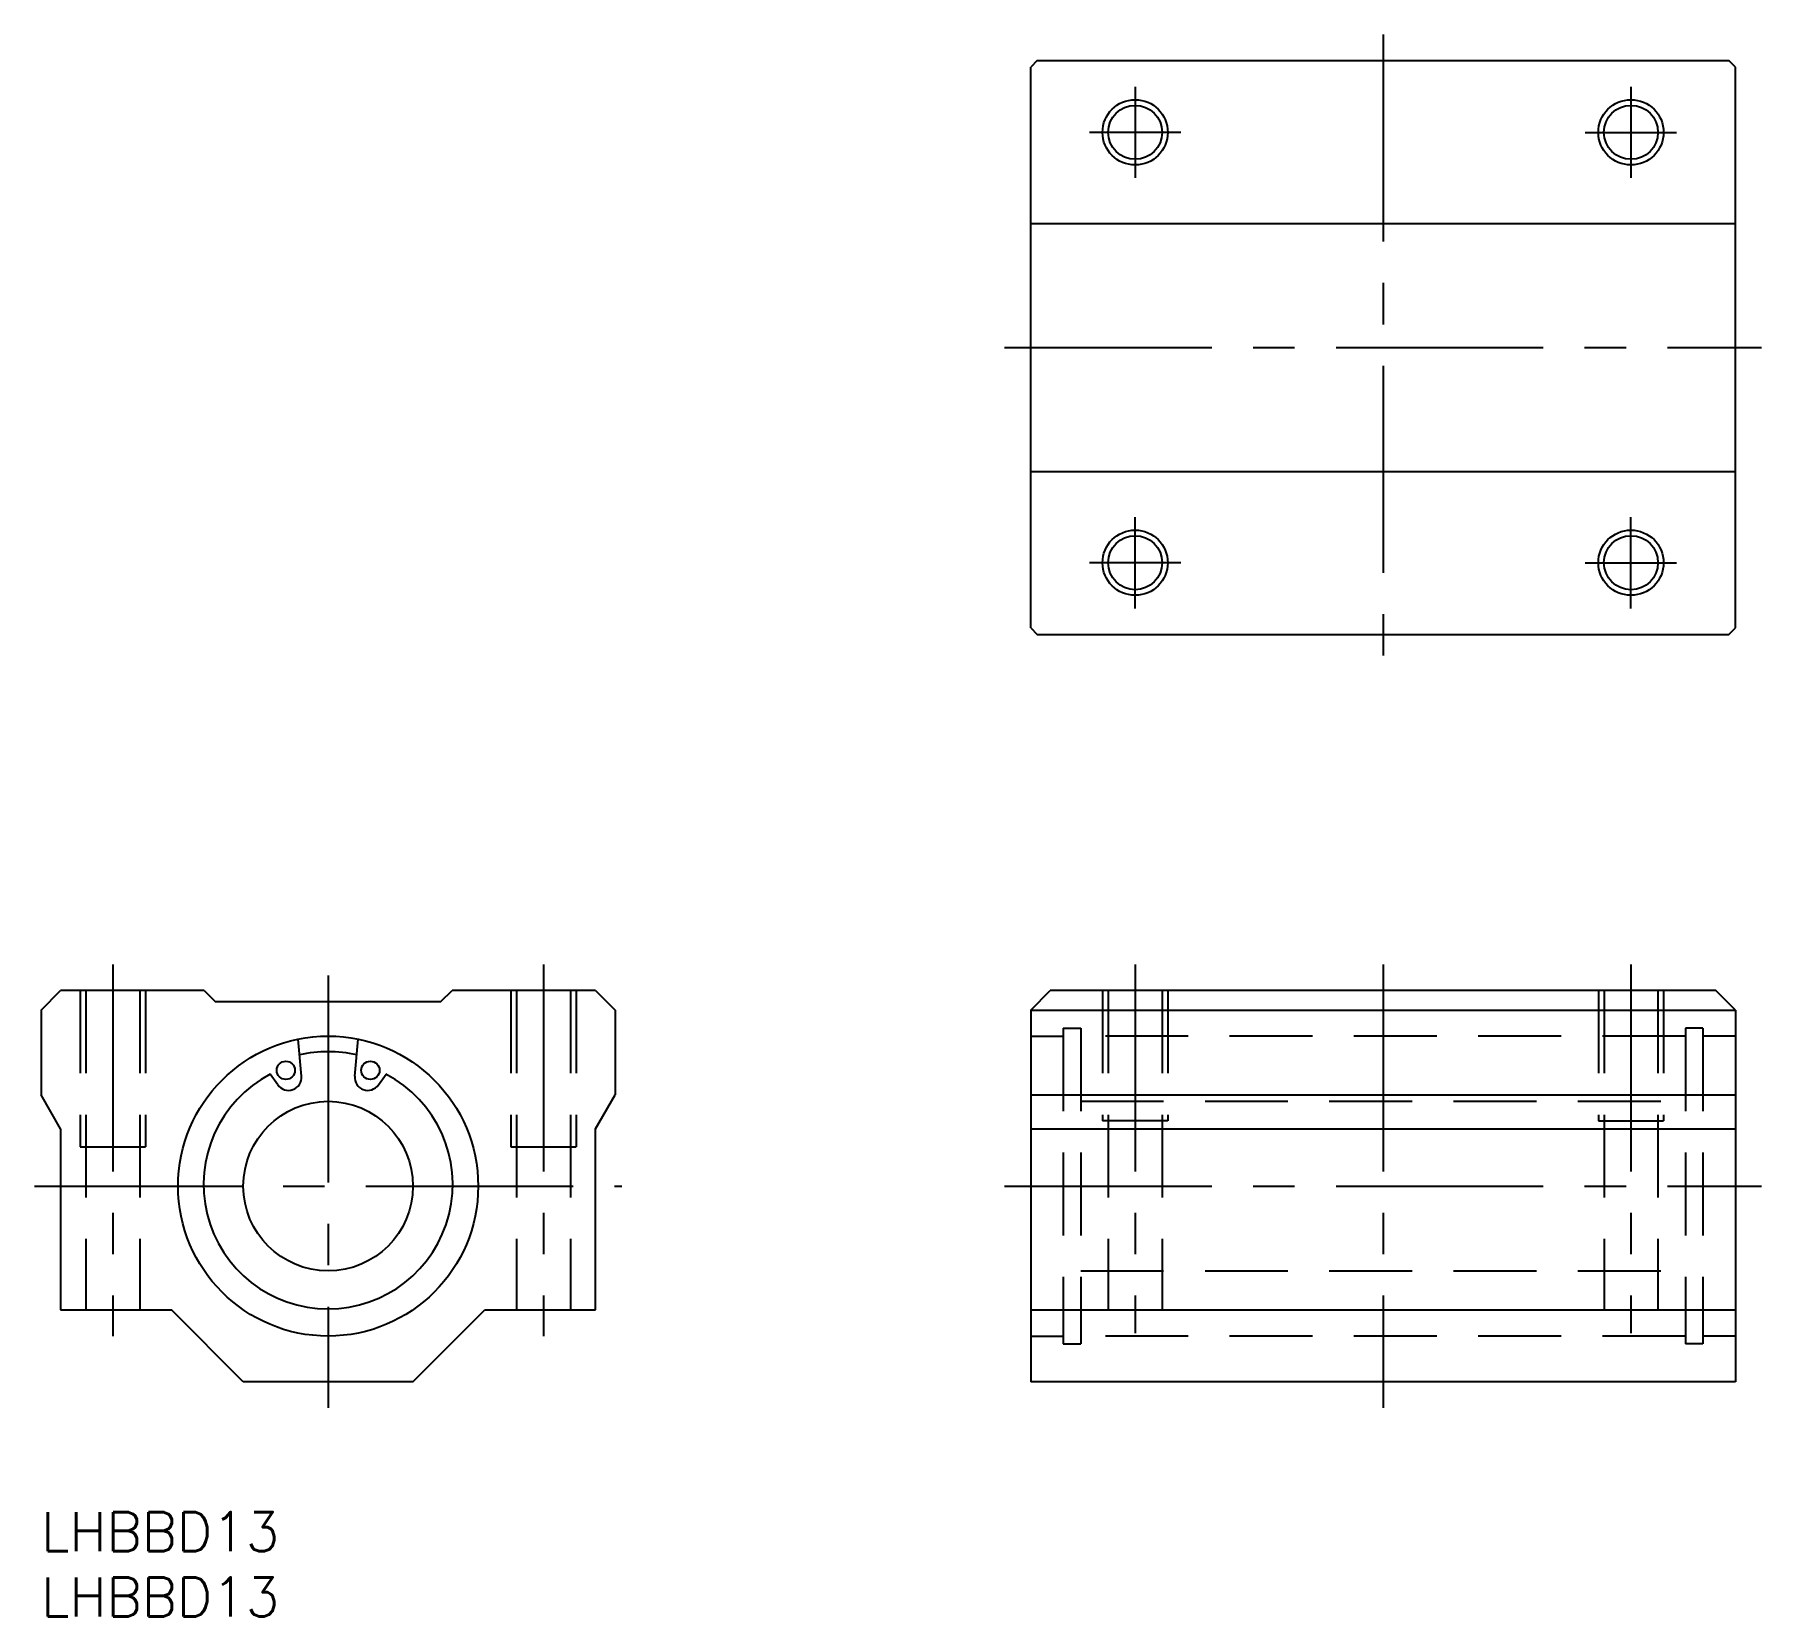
# Model space of a CAD drawing. Extents: x 0 to 132, y -8 to 113.
import ezdxf

# ---------------------------------------------------------------- set-up
doc = ezdxf.new("R2010")
doc.units = 0
doc.header["$LTSCALE"] = 0.5
doc.linetypes.add('CENTER', pattern=[50.8, 31.75, -6.35, 6.35, -6.35])
doc.linetypes.add('DASHED', pattern=[19.05, 12.7, -6.35])
for name, color, linetype in [('MSM_CENTER', 1, 'CENTER'), ('MSM_CONTINUOUS', 7, 'CONTINUOUS'), ('MSM_DASHED', 4, 'DASHED'), ('MSM_NARROW', 5, 'CONTINUOUS'), ('MSM_PART_NUMBER', 7, 'CONTINUOUS')]:
    doc.layers.add(name, color=color, linetype=linetype)
doc.styles.get("Standard").update_dxf_attribs({"font": 'txt.shx', "height": 3, "bigfont": 'bigfont.shx'})

# ---------------------------------------------------------------- blocks, each defined once
blk = doc.blocks.new('*U2')
at = {"layer": 'MSM_PART_NUMBER'}
blk.add_text('LHBBD13', height=3, dxfattribs=at).set_placement((0, -3))
blk = doc.blocks.new('*U3')
at = {"layer": 'MSM_PART_NUMBER'}
blk.add_text('LHBBD13', height=3, dxfattribs=at).set_placement((0, -8))

msp = doc.modelspace()

# ---------------------------------------------------------------- linework, layer by layer
at = {"layer": 'MSM_CENTER'}
for p, q in [((102.85, 113.3), (102.85, 65.3)), ((83.85, 109.3), (83.85, 102.3)), ((121.85, 109.3), (121.85, 102.3)), ((87.35, 105.8), (80.35, 105.8)), ((118.35, 105.8), (125.35, 105.8)), ((73.85, 89.3), (131.85, 89.3)), ((83.85, 69.3), (83.85, 76.3)), ((121.85, 69.3), (121.85, 76.3)), ((87.35, 72.8), (80.35, 72.8)), ((118.35, 72.8), (125.35, 72.8)), ((5.5, 42), (5.5, 13.5)), ((22, 41.15), (22, 8)), ((38.5, 42), (38.5, 13.5)), ((83.85, 42), (83.85, 13.73)), ((102.85, 42), (102.85, 8)), ((121.85, 42), (121.85, 13.73)), ((-0.5, 25), (44.5, 25)), ((73.85, 25), (131.85, 25))]:
    msp.add_line(p, q, dxfattribs=at)
at = {"layer": 'MSM_CONTINUOUS'}
for p, q in [((76.35, 111.3), (75.85, 110.8)), ((76.35, 111.3), (129.35, 111.3)), ((129.85, 110.8), (129.35, 111.3)), ((75.85, 67.8), (75.85, 110.8)), ((129.85, 67.8), (129.85, 110.8)), ((75.85, 98.8), (129.85, 98.8)), ((75.85, 79.8), (129.85, 79.8)), ((75.85, 67.8), (76.35, 67.3)), ((129.35, 67.3), (129.85, 67.8)), ((76.35, 67.3), (129.35, 67.3)), ((0, 38.5), (1.5, 40)), ((12.5, 40), (1.5, 40)), ((12.5, 40), (13.35, 39.15)), ((30.65, 39.15), (31.5, 40)), ((42.5, 40), (31.5, 40)), ((42.5, 40), (44, 38.5)), ((75.85, 38.5), (77.35, 40)), ((128.35, 40), (77.35, 40)), ((129.85, 38.5), (128.35, 40)), ((0, 38.5), (0, 32)), ((13.35, 39.15), (30.65, 39.15)), ((44, 38.5), (44, 32)), ((75.85, 38.5), (75.85, 10)), ((75.85, 38.5), (129.85, 38.5)), ((129.85, 38.5), (129.85, 10)), ((19.95, 33.43), (19.7, 36.27)), ((24.05, 33.43), (24.3, 36.27)), ((18.14, 32.77), (17.56, 33.59)), ((25.86, 32.77), (26.44, 33.59)), ((1.5, 29.4), (0, 32)), ((42.5, 29.4), (44, 32)), ((75.85, 32), (129.85, 32)), ((1.5, 29.4), (1.5, 15.5)), ((42.5, 15.5), (42.5, 29.4)), ((75.85, 29.4), (129.85, 29.4)), ((1.5, 15.5), (10, 15.5)), ((15.5, 10), (10, 15.5)), ((28.5, 10), (34, 15.5)), ((34, 15.5), (42.5, 15.5)), ((75.85, 15.5), (129.85, 15.5)), ((28.5, 10), (15.5, 10)), ((129.85, 10), (75.85, 10))]:
    msp.add_line(p, q, dxfattribs=at)
for centre, radius in [((83.85, 105.8), 2.07), ((121.85, 105.8), 2.07), ((83.85, 72.8), 2.07), ((121.85, 72.8), 2.07), ((22, 25), 11.5), ((18.76, 33.88), 0.7), ((25.24, 33.88), 0.7), ((22, 25), 6.5)]:
    msp.add_circle(centre, radius, dxfattribs=at)
for centre, radius, start, end in [((22, 25), 10.3, 77.7234, 102.2766), ((22, 25.13), 9.55, 117.6786, 62.3214), ((18.96, 33.34), 1, 215.0249, 4.9871), ((25.04, 33.34), 1, 175.0129, 324.9751)]:
    msp.add_arc(centre, radius, start, end, dxfattribs=at)
at = {"layer": 'MSM_DASHED'}
for p, q in [((3, 40), (3, 28)), ((3.43, 40), (3.43, 15.5)), ((7.57, 40), (7.57, 15.5)), ((8, 40), (8, 28)), ((36, 40), (36, 28)), ((36.43, 40), (36.43, 15.5)), ((40.57, 40), (40.57, 15.5)), ((41, 40), (41, 28)), ((81.35, 40), (81.35, 30)), ((81.79, 40), (81.79, 15.5)), ((85.92, 40), (85.92, 15.5)), ((86.35, 40), (86.35, 30)), ((119.35, 40), (119.35, 30)), ((119.79, 40), (119.79, 15.5)), ((123.92, 40), (123.92, 15.5)), ((124.35, 40), (124.35, 30)), ((78.33, 37.1), (78.33, 12.9)), ((78.33, 37.1), (79.68, 37.1)), ((79.68, 37.1), (79.68, 12.9)), ((126.02, 37.1), (126.02, 12.9)), ((127.37, 37.1), (126.02, 37.1)), ((127.37, 37.1), (127.37, 12.9)), ((75.85, 36.5), (78.33, 36.5)), ((126.02, 36.5), (79.68, 36.5)), ((129.85, 36.5), (127.37, 36.5)), ((79.68, 31.5), (126.02, 31.5)), ((86.35, 30), (81.35, 30)), ((119.35, 30), (124.35, 30)), ((3, 28), (8, 28)), ((36, 28), (41, 28)), ((79.68, 18.5), (126.02, 18.5)), ((75.85, 13.5), (78.33, 13.5)), ((126.02, 13.5), (79.68, 13.5)), ((129.85, 13.5), (127.37, 13.5)), ((78.33, 12.9), (79.68, 12.9)), ((127.37, 12.9), (126.02, 12.9))]:
    msp.add_line(p, q, dxfattribs=at)
at = {"layer": 'MSM_NARROW'}
for centre in [(83.85, 105.8), (121.85, 105.8), (83.85, 72.8), (121.85, 72.8)]:
    msp.add_circle(centre, 2.5, dxfattribs=at)

# ---------------------------------------------------------------- block references
at = {"layer": 'MSM_CONTINUOUS'}
for name in ['*U2', '*U3']:
    msp.add_blockref(name, (0, 0), dxfattribs=at)

doc.saveas('drawing.dxf')
